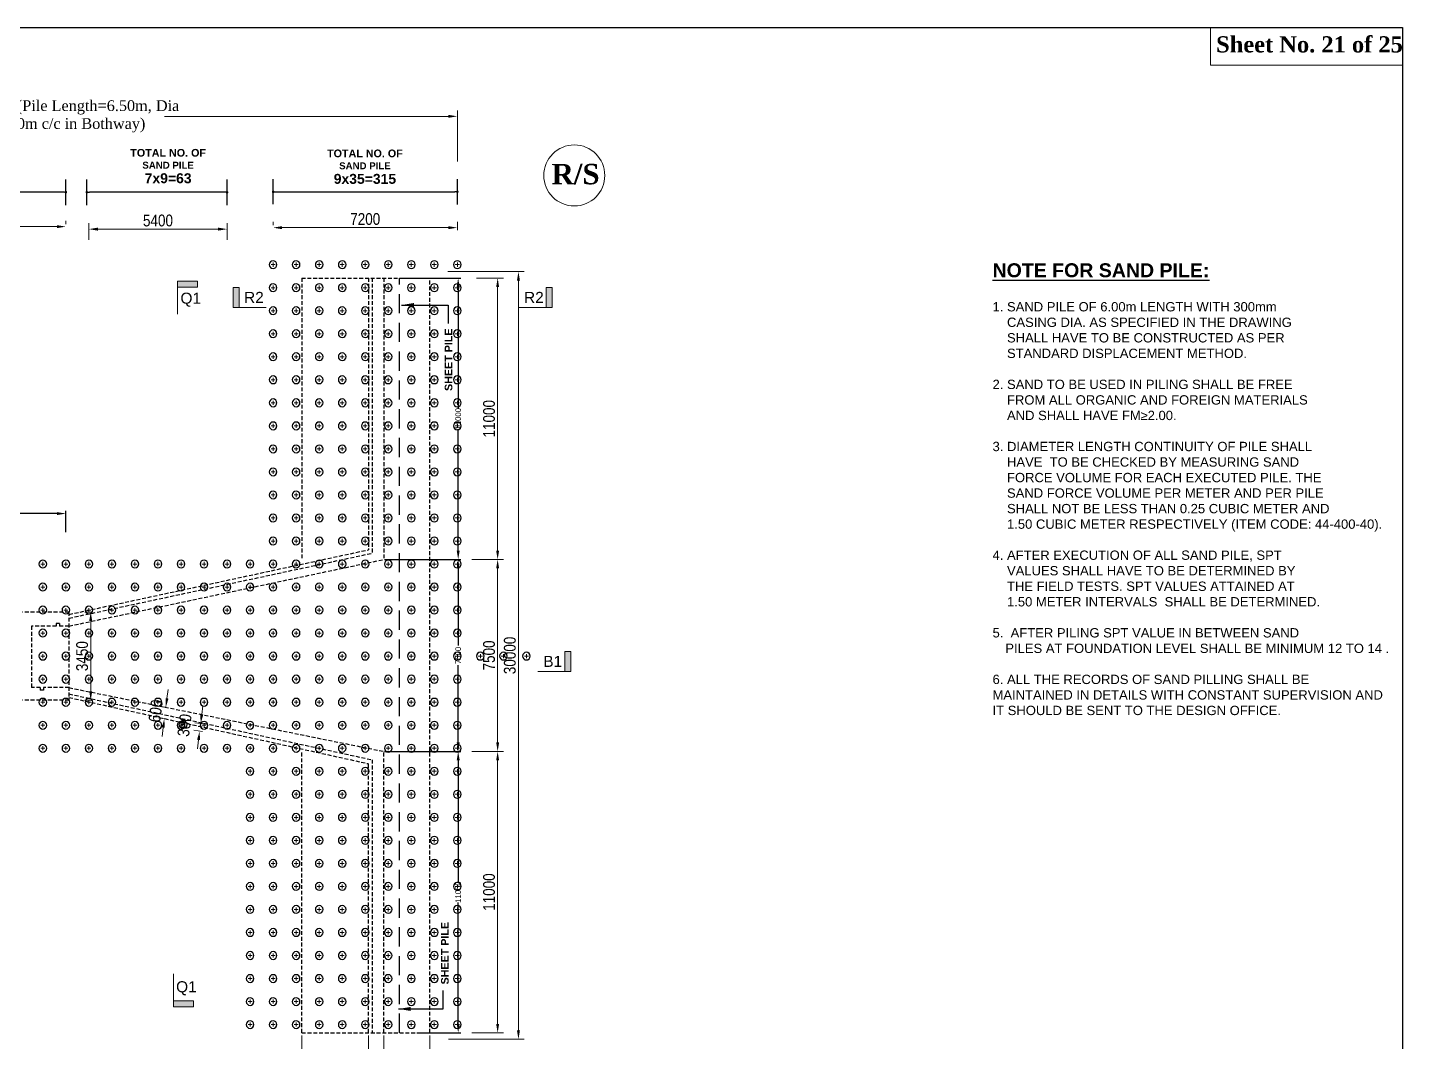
# Model space of a CAD drawing. Extents: x -358915 to 1258323, y -1667244 to -305611.
# Drawn here: x 888161 to 941898, y -1507089 to -1467458 of the extents above; entities that cross this region are included whole.
import ezdxf

# ---------------------------------------------------------------- set-up
doc = ezdxf.new("R2010")
doc.units = 0
doc.header["$LTSCALE"] = 300
doc.header["$MEASUREMENT"] = 0
doc.linetypes.add('DASHED', pattern=[0.75, 0.5, -0.25])
doc.layers.get('0').update_dxf_attribs({"linetype": 'CONTINUOUS'})
doc.layers.get('DEFPOINTS').update_dxf_attribs({"linetype": 'CONTINUOUS'})
for name, color, linetype, lineweight in [('Dim', 7, 'CONTINUOUS', 9), ('Dimension', 8, 'CONTINUOUS', 18), ('line2', 3, 'CONTINUOUS', 30), ('slop', 8, 'CONTINUOUS', 9)]:
    doc.layers.add(name, color=color, linetype=linetype, lineweight=lineweight)
for name, color, linetype in [('LINE', 7, 'CONTINUOUS'), ('P1', 7, 'CONTINUOUS'), ('TEXT', 10, 'CONTINUOUS')]:
    doc.layers.add(name, color=color, linetype=linetype)
doc.styles.add('1-2', font='arial.ttf')
doc.styles.add('Arial', font='arial.ttf')
doc.styles.add('DIM', font='isocp3.shx')
doc.styles.add('dimText', font='ARIALN.TTF')
doc.styles.add('text', font='ARIALN.TTF', dxfattribs={"height": 1.6})
doc.dimstyles.new('3', dxfattribs={"dimtxt": 225, "dimasz": 350, "dimexe": 100, "dimexo": 25, "dimgap": 9, "dimtad": 0, "dimdec": 0, "dimzin": 0, "dimdsep": 46, "dimtxsty": 'Standard', "dimcen": 0, "dimclrd": 5, "dimclre": 6, "dimclrt": 256, "dimadec": 0, "dimazin": 0, "dimtfac": 1, "dimtdec": 0, "dimtofl": 0, "dimtmove": 2, "dimatfit": 3, "dimfxl": 1, "dimtolj": 1, "dimtzin": 0, "dimarcsym": 0})
doc.dimstyles.new('dim_230', dxfattribs={"dimtxt": 460, "dimasz": 460, "dimexe": 230, "dimexo": 100, "dimgap": 100, "dimtad": 1, "dimdec": 0, "dimzin": 0, "dimdsep": 46, "dimtxsty": 'dimText', "dimcen": 0.09, "dimclrd": 256, "dimclre": 256, "dimclrt": 7, "dimadec": 0, "dimazin": 0, "dimtfac": 1, "dimtdec": 0, "dimtofl": 0, "dimtmove": 0, "dimatfit": 3, "dimfxl": 1, "dimtolj": 1, "dimtzin": 0, "dimlwd": -1, "dimlwe": -1, "dimarcsym": 0})
doc.dimstyles.new('dim_240', dxfattribs={"dimtxt": 480, "dimasz": 480, "dimexe": 300, "dimexo": 200, "dimgap": 200, "dimtad": 1, "dimdec": 0, "dimzin": 0, "dimdsep": 46, "dimtxsty": 'DIM', "dimcen": 350, "dimclrd": 5, "dimclre": 5, "dimclrt": 7, "dimadec": 0, "dimazin": 0, "dimtfac": 1, "dimtdec": 0, "dimtmove": 0, "dimatfit": 3, "dimfxl": 20, "dimtolj": 1, "dimtzin": 0, "dimarcsym": 0})
doc.dimstyles.new('dim_250', dxfattribs={"dimtxt": 500, "dimasz": 500, "dimexe": 500, "dimexo": 100, "dimgap": 150, "dimtad": 1, "dimdec": 0, "dimzin": 0, "dimdsep": 46, "dimtxsty": 'Arial', "dimcen": 350, "dimclrd": 5, "dimclre": 5, "dimclrt": 7, "dimadec": 0, "dimazin": 0, "dimtfac": 1, "dimtdec": 0, "dimtmove": 0, "dimatfit": 3, "dimfxl": 500, "dimfxlon": 1, "dimtolj": 1, "dimtzin": 0, "dimarcsym": 0})

# ---------------------------------------------------------------- blocks, each defined once
blk = doc.blocks.new('*D1627')
at = {"layer": 'DEFPOINTS', "color": 0, "ltscale": 500, "transparency": 16777216}
for p in [(905603, -1477249), (905430, -1488250), (906535, -1488250)]:
    blk.add_point(p, dxfattribs=at)
at = {"layer": 'Dim', "ltscale": 500, "transparency": 16777216}
for p, q in [((905703, -1477249), (906765, -1477249)), ((906535, -1477599), (906535, -1487900)), ((905530, -1488250), (906765, -1488250))]:
    blk.add_line(p, q, dxfattribs=at)
for points in [[(906477, -1477599), (906593, -1477599), (906535, -1477249)], [(906477, -1487900), (906593, -1487900), (906535, -1488250)]]:
    blk.add_solid(points, dxfattribs=at)
at = {"layer": 'Dim', "color": 7, "ltscale": 500, "transparency": 16777216, "insert": (906200, -1482750), "char_height": 460, "attachment_point": 5, "rotation": 90, "style": 'dimText'}
blk.add_mtext('\\A1;11000', dxfattribs=at)
blk = doc.blocks.new('*D1628')
at = {"layer": 'DEFPOINTS', "color": 0, "ltscale": 500, "transparency": 16777216}
for p in [(905430, -1488250), (905430, -1495750), (906535, -1495750)]:
    blk.add_point(p, dxfattribs=at)
at = {"layer": 'Dim', "ltscale": 500, "transparency": 16777216}
for p, q in [((905530, -1488250), (906765, -1488250)), ((906535, -1488600), (906535, -1495400)), ((905530, -1495750), (906765, -1495750))]:
    blk.add_line(p, q, dxfattribs=at)
for points in [[(906477, -1488600), (906593, -1488600), (906535, -1488250)], [(906477, -1495400), (906593, -1495400), (906535, -1495750)]]:
    blk.add_solid(points, dxfattribs=at)
at = {"layer": 'Dim', "color": 7, "ltscale": 500, "transparency": 16777216, "insert": (906200, -1492000), "char_height": 460, "attachment_point": 5, "rotation": 90, "style": 'dimText'}
blk.add_mtext('\\A1;7500', dxfattribs=at)
blk = doc.blocks.new('*D1629')
at = {"layer": 'DEFPOINTS', "color": 0, "ltscale": 500, "transparency": 16777216}
for p in [(905430, -1495750), (905430, -1506750), (906535, -1506750)]:
    blk.add_point(p, dxfattribs=at)
at = {"layer": 'Dim', "ltscale": 500, "transparency": 16777216}
for p, q in [((905530, -1495750), (906765, -1495750)), ((906535, -1496100), (906535, -1506400)), ((905530, -1506750), (906765, -1506750))]:
    blk.add_line(p, q, dxfattribs=at)
for points in [[(906477, -1496100), (906593, -1496100), (906535, -1495750)], [(906477, -1506400), (906593, -1506400), (906535, -1506750)]]:
    blk.add_solid(points, dxfattribs=at)
at = {"layer": 'Dim', "color": 7, "ltscale": 500, "transparency": 16777216, "insert": (906200, -1501250), "char_height": 460, "attachment_point": 5, "rotation": 90, "style": 'dimText'}
blk.add_mtext('\\A1;11000', dxfattribs=at)
blk = doc.blocks.new('*D1638')
at = {"layer": 'DEFPOINTS', "color": 0, "ltscale": 500, "transparency": 16777216}
for p in [(898882, -1506750), (901482, -1506750), (901482, -1508274)]:
    blk.add_point(p, dxfattribs=at)
at = {"layer": 'Dim', "ltscale": 500, "transparency": 16777216}
for p, q in [((898882, -1506850), (898882, -1508504)), ((901482, -1506850), (901482, -1508504)), ((899232, -1508274), (901132, -1508274))]:
    blk.add_line(p, q, dxfattribs=at)
for points in [[(899232, -1508216), (899232, -1508332), (898882, -1508274)], [(901132, -1508216), (901132, -1508332), (901482, -1508274)]]:
    blk.add_solid(points, dxfattribs=at)
at = {"layer": 'Dim', "color": 7, "ltscale": 500, "transparency": 16777216, "insert": (900211, -1507902), "char_height": 460, "attachment_point": 5, "style": 'dimText'}
blk.add_mtext('\\A1;2600', dxfattribs=at)
blk = doc.blocks.new('*D1640')
at = {"layer": 'DEFPOINTS', "color": 0, "ltscale": 500, "transparency": 16777216}
for p in [(903882, -1506750), (903882, -1508294), (902082, -1509161)]:
    blk.add_point(p, dxfattribs=at)
at = {"layer": 'Dim', "ltscale": 500, "transparency": 16777216}
for p, q in [((903882, -1506850), (903882, -1508524)), ((902082, -1509061), (902082, -1508064)), ((902432, -1508294), (903532, -1508294))]:
    blk.add_line(p, q, dxfattribs=at)
for points in [[(902432, -1508236), (902432, -1508352), (902082, -1508294)], [(903532, -1508236), (903532, -1508352), (903882, -1508294)]]:
    blk.add_solid(points, dxfattribs=at)
at = {"layer": 'Dim', "color": 7, "ltscale": 500, "transparency": 16777216, "insert": (903225, -1507919), "char_height": 460, "attachment_point": 5, "style": 'dimText'}
blk.add_mtext('\\A1;1800', dxfattribs=at)
blk = doc.blocks.new('*D1641')
at = {"layer": 'DEFPOINTS', "color": 0, "ltscale": 500, "transparency": 16777216}
for p in [(904487, -1477000), (904512, -1507000), (907348, -1507000)]:
    blk.add_point(p, dxfattribs=at)
at = {"layer": 'Dim', "ltscale": 500, "transparency": 16777216}
for p, q in [((904587, -1477000), (907578, -1477000)), ((907348, -1477350), (907348, -1506650)), ((904612, -1507000), (907578, -1507000))]:
    blk.add_line(p, q, dxfattribs=at)
for points in [[(907290, -1477350), (907407, -1477350), (907348, -1477000)], [(907290, -1506650), (907407, -1506650), (907348, -1507000)]]:
    blk.add_solid(points, dxfattribs=at)
at = {"layer": 'Dim', "color": 7, "ltscale": 500, "transparency": 16777216, "insert": (907013, -1492000), "char_height": 460, "attachment_point": 5, "rotation": 90, "style": 'dimText'}
blk.add_mtext('\\A1;30000', dxfattribs=at)
blk = doc.blocks.new('_Dot')
at = {"color": 0, "linetype": 'ByBlock', "lineweight": -2}
blk.add_line((-0.5, 0), (-1, 0), dxfattribs=at)
at = {"color": 0, "linetype": 'ByBlock', "const_width": 0.5}
blk.add_lwpolyline([(-0.25, 0, 1), (0.25, 0, 1)], format="xyb", close=True, dxfattribs=at)
blk = doc.blocks.new('*D1643')
at = {"layer": 'DEFPOINTS', "color": 0, "ltscale": 50, "transparency": 16777216}
for p in [(880660, -1473898), (880660, -1474587), (889660, -1474696)]:
    blk.add_point(p, dxfattribs=at)
at = {"layer": 'Dim', "color": 5, "lineweight": -2, "ltscale": 50, "transparency": 16777216}
for p, q in [((880660, -1474398), (880660, -1473398)), ((889660, -1474398), (889660, -1473398)), ((889560, -1473898), (880760, -1473898))]:
    blk.add_line(p, q, dxfattribs=at)
at = {"layer": 'Dim', "color": 5, "lineweight": -2, "ltscale": 50, "transparency": 16777216, "xscale": 100, "yscale": 100, "zscale": 100, "rotation": 180}
blk.add_blockref('_Dot', (880660, -1473898), dxfattribs=at)
at = {"layer": 'Dim', "color": 5, "lineweight": -2, "ltscale": 50, "transparency": 16777216, "xscale": 100, "yscale": 100, "zscale": 100}
blk.add_blockref('_Dot', (889660, -1473898), dxfattribs=at)
at = {"layer": 'Dim', "color": 7, "ltscale": 50, "transparency": 16777216, "insert": (884145, -1472760), "char_height": 500, "attachment_point": 5, "style": 'Arial'}
blk.add_mtext('\\A1;{\\fArial|b1|i0|c0|p34;\\H0.6x;TOTAL NO. OF\\P\\H0.9x;SAND PILE\\P\\H1.444x;11x9=99}', dxfattribs=at)
blk = doc.blocks.new('*D1644')
at = {"layer": 'DEFPOINTS', "color": 0, "ltscale": 50, "transparency": 16777216}
for p in [(890479, -1473898), (890479, -1474696), (895960, -1474736)]:
    blk.add_point(p, dxfattribs=at)
at = {"layer": 'Dim', "color": 5, "lineweight": -2, "ltscale": 50, "transparency": 16777216}
for p, q in [((890479, -1474398), (890479, -1473398)), ((895960, -1474398), (895960, -1473398)), ((895860, -1473898), (890579, -1473898))]:
    blk.add_line(p, q, dxfattribs=at)
at = {"layer": 'Dim', "color": 5, "lineweight": -2, "ltscale": 50, "transparency": 16777216, "xscale": 100, "yscale": 100, "zscale": 100, "rotation": 180}
blk.add_blockref('_Dot', (890479, -1473898), dxfattribs=at)
at = {"layer": 'Dim', "color": 5, "lineweight": -2, "ltscale": 50, "transparency": 16777216, "xscale": 100, "yscale": 100, "zscale": 100}
blk.add_blockref('_Dot', (895960, -1473898), dxfattribs=at)
at = {"layer": 'Dim', "color": 7, "ltscale": 50, "transparency": 16777216, "insert": (893657, -1472878), "char_height": 500, "attachment_point": 5, "style": 'Arial'}
blk.add_mtext('\\A1;{\\fArial|b1|i0|c0|p34;\\H0.6x;TOTAL NO. OF\\P\\H0.9x;SAND PILE\\P\\H1.444x;7x9=63}', dxfattribs=at)
blk = doc.blocks.new('T')
at = {"layer": 'Dim'}
h = blk.add_hatch(color=6, dxfattribs=at)
h.dxf.hatch_style = 1
h.paths.add_polyline_path([(-137, 0), (157, 0), (157, 975), (-137, 975)])
at = {"layer": 'Dimension', "color": 0, "lineweight": 13, "ltscale": 2}
for p, q in [((-137, 0), (-137, 975)), ((-137, 975), (157, 975)), ((157, 975), (157, 0)), ((1481, 0), (-137, 0))]:
    blk.add_line(p, q, dxfattribs=at)
blk = doc.blocks.new('*D1651')
at = {"layer": 'DEFPOINTS', "color": 0, "ltscale": 500, "transparency": 16777216}
for p in [(880660, -1475035), (889660, -1475242), (889660, -1475242)]:
    blk.add_point(p, dxfattribs=at)
at = {"layer": 'Dim', "ltscale": 500, "transparency": 16777216}
for p, q in [((889660, -1475142), (889660, -1475012)), ((880660, -1475135), (880660, -1475472)), ((881010, -1475242), (889310, -1475242))]:
    blk.add_line(p, q, dxfattribs=at)
for points in [[(881010, -1475183), (881010, -1475300), (880660, -1475242)], [(889310, -1475183), (889310, -1475300), (889660, -1475242)]]:
    blk.add_solid(points, dxfattribs=at)
at = {"layer": 'Dim', "color": 7, "ltscale": 500, "transparency": 16777216, "insert": (885160, -1474907), "char_height": 460, "attachment_point": 5, "style": 'dimText'}
blk.add_mtext('\\A1;9000', dxfattribs=at)
blk = doc.blocks.new('*D1652')
at = {"layer": 'DEFPOINTS', "color": 0, "ltscale": 500, "transparency": 16777216}
for p in [(897760, -1475281), (904960, -1475281), (904960, -1475473)]:
    blk.add_point(p, dxfattribs=at)
at = {"layer": 'Dim', "ltscale": 500, "transparency": 16777216}
for p, q in [((897760, -1475181), (897760, -1475051)), ((904960, -1475373), (904960, -1475051)), ((898110, -1475281), (904610, -1475281))]:
    blk.add_line(p, q, dxfattribs=at)
for points in [[(898110, -1475223), (898110, -1475340), (897760, -1475281)], [(904610, -1475223), (904610, -1475340), (904960, -1475281)]]:
    blk.add_solid(points, dxfattribs=at)
at = {"layer": 'Dim', "color": 7, "ltscale": 500, "transparency": 16777216, "insert": (901360, -1474946), "char_height": 460, "attachment_point": 5, "style": 'dimText'}
blk.add_mtext('\\A1;7200', dxfattribs=at)
blk = doc.blocks.new('*D1655')
at = {"layer": 'DEFPOINTS', "color": 0, "ltscale": 500, "transparency": 16777216}
for p in [(893568, -1494026), (893683, -1494041), (893625, -1494487)]:
    blk.add_point(p, dxfattribs=at)
at = {"layer": 'Dim', "ltscale": 500, "transparency": 16777216}
for p, q in [((893612, -1493679), (893657, -1493331)), ((893584, -1494028), (893339, -1493996)), ((893526, -1494475), (893282, -1494443)), ((893465, -1494820), (893420, -1495167))]:
    blk.add_line(p, q, dxfattribs=at)
for points in [[(893554, -1493671), (893670, -1493686), (893568, -1494026)], [(893407, -1494812), (893523, -1494827), (893510, -1494472)]]:
    blk.add_solid(points, dxfattribs=at)
at = {"layer": 'Dim', "color": 7, "ltscale": 500, "transparency": 16777216, "insert": (893172, -1494170), "char_height": 460, "attachment_point": 5, "rotation": 82.6444, "style": 'dimText'}
blk.add_mtext('\\A1;600', dxfattribs=at)
blk = doc.blocks.new('*D1656')
at = {"layer": 'DEFPOINTS', "color": 0, "ltscale": 500, "transparency": 16777216}
for p in [(894928, -1494658), (895135, -1494685), (895097, -1494983)]:
    blk.add_point(p, dxfattribs=at)
at = {"layer": 'Dim', "ltscale": 500, "transparency": 16777216}
for p, q in [((894973, -1494311), (895017, -1493964)), ((894998, -1494970), (894661, -1494926)), ((895036, -1494672), (894700, -1494628)), ((894844, -1495303), (894800, -1495650))]:
    blk.add_line(p, q, dxfattribs=at)
for points in [[(894915, -1494303), (895030, -1494318), (894928, -1494658)], [(894787, -1495295), (894902, -1495310), (894889, -1494956)]]:
    blk.add_solid(points, dxfattribs=at)
at = {"layer": 'Dim', "color": 7, "ltscale": 500, "transparency": 16777216, "insert": (894299, -1494728), "char_height": 460, "attachment_point": 5, "rotation": 82.6444, "style": 'dimText'}
blk.add_mtext('\\A1;300', dxfattribs=at)
blk = doc.blocks.new('K')
at = {"layer": 'Dim', "ltscale": 50}
for points in [[(311223, -378424), (311223, -378262)], [(311304, -378343), (311142, -378343)]]:
    blk.add_lwpolyline(points, dxfattribs=at)
at = {"layer": 'P1', "ltscale": 50}
blk.add_circle((311223, -378343), 150, dxfattribs=at)
blk = doc.blocks.new('*D1657')
at = {"layer": 'DEFPOINTS', "color": 0, "ltscale": 500, "transparency": 16777216}
for p in [(902082, -1506750), (889782, -1507379), (902082, -1509483)]:
    blk.add_point(p, dxfattribs=at)
at = {"layer": 'Dim', "ltscale": 500, "transparency": 16777216}
for p, q in [((902082, -1506850), (902082, -1509713)), ((889782, -1507479), (889782, -1509713)), ((890132, -1509483), (901732, -1509483))]:
    blk.add_line(p, q, dxfattribs=at)
for points in [[(890132, -1509424), (890132, -1509541), (889782, -1509483)], [(901732, -1509424), (901732, -1509541), (902082, -1509483)]]:
    blk.add_solid(points, dxfattribs=at)
at = {"layer": 'Dim', "color": 7, "ltscale": 500, "transparency": 16777216, "insert": (895932, -1509148), "char_height": 460, "attachment_point": 5, "style": 'dimText'}
blk.add_mtext('\\A1;12300', dxfattribs=at)
blk = doc.blocks.new('*D1666')
at = {"layer": 'DEFPOINTS', "color": 0, "ltscale": 0.5, "transparency": 16777216}
for p in [(902082, -1495750), (904993, -1495750), (903408, -1506750)]:
    blk.add_point(p, dxfattribs=at)
at = {"layer": 'LINE', "color": 6, "lineweight": -2, "ltscale": 0.5, "transparency": 16777216}
for p, q in [((902107, -1495750), (905093, -1495750)), ((903433, -1506750), (905093, -1506750))]:
    blk.add_line(p, q, dxfattribs=at)
at = {"layer": 'LINE', "color": 5, "lineweight": -2, "ltscale": 0.5, "transparency": 16777216}
for p, q in [((904993, -1496100), (904993, -1500847)), ((904993, -1506400), (904993, -1501653))]:
    blk.add_line(p, q, dxfattribs=at)
at = {"layer": 'LINE', "color": 5, "ltscale": 0.5, "transparency": 16777216}
for points in [[(904935, -1496100), (905052, -1496100), (904993, -1495750)], [(904935, -1506400), (905052, -1506400), (904993, -1506750)]]:
    blk.add_solid(points, dxfattribs=at)
at = {"layer": 'LINE', "ltscale": 0.5, "transparency": 16777216, "insert": (904993, -1501250), "char_height": 225, "attachment_point": 5, "rotation": 90}
blk.add_mtext('\\A1;11000', dxfattribs=at)
blk = doc.blocks.new('*D1667')
at = {"layer": 'DEFPOINTS', "color": 0, "ltscale": 0.5, "transparency": 16777216}
for p in [(902082, -1488250), (904993, -1488250), (902082, -1495750)]:
    blk.add_point(p, dxfattribs=at)
at = {"layer": 'LINE', "color": 6, "lineweight": -2, "ltscale": 0.5, "transparency": 16777216}
for p, q in [((902107, -1488250), (905093, -1488250)), ((902107, -1495750), (905093, -1495750))]:
    blk.add_line(p, q, dxfattribs=at)
at = {"layer": 'LINE', "color": 5, "lineweight": -2, "ltscale": 0.5, "transparency": 16777216}
for p, q in [((904993, -1488600), (904993, -1491616)), ((904993, -1495400), (904993, -1492384))]:
    blk.add_line(p, q, dxfattribs=at)
at = {"layer": 'LINE', "color": 5, "ltscale": 0.5, "transparency": 16777216}
for points in [[(904935, -1488600), (905052, -1488600), (904993, -1488250)], [(904935, -1495400), (905052, -1495400), (904993, -1495750)]]:
    blk.add_solid(points, dxfattribs=at)
at = {"layer": 'LINE', "ltscale": 0.5, "transparency": 16777216, "insert": (904993, -1492000), "char_height": 225, "attachment_point": 5, "rotation": 90}
blk.add_mtext('\\A1;7500', dxfattribs=at)
blk = doc.blocks.new('*D1668')
at = {"layer": 'DEFPOINTS', "color": 0, "ltscale": 0.5, "transparency": 16777216}
for p in [(902693, -1477249), (904993, -1477249), (902082, -1488250)]:
    blk.add_point(p, dxfattribs=at)
at = {"layer": 'LINE', "color": 6, "lineweight": -2, "ltscale": 0.5, "transparency": 16777216}
for p, q in [((902718, -1477249), (905093, -1477249)), ((902107, -1488250), (905093, -1488250))]:
    blk.add_line(p, q, dxfattribs=at)
at = {"layer": 'LINE', "color": 5, "lineweight": -2, "ltscale": 0.5, "transparency": 16777216}
for p, q in [((904993, -1477599), (904993, -1482347)), ((904993, -1487900), (904993, -1483152))]:
    blk.add_line(p, q, dxfattribs=at)
at = {"layer": 'LINE', "color": 5, "ltscale": 0.5, "transparency": 16777216}
for points in [[(904935, -1477599), (905052, -1477599), (904993, -1477249)], [(904935, -1487900), (905052, -1487900), (904993, -1488250)]]:
    blk.add_solid(points, dxfattribs=at)
at = {"layer": 'LINE', "ltscale": 0.5, "transparency": 16777216, "insert": (904993, -1482750), "char_height": 225, "attachment_point": 5, "rotation": 90}
blk.add_mtext('\\A1;11000', dxfattribs=at)
blk = doc.blocks.new('*D1710')
at = {"layer": 'DEFPOINTS', "color": 0, "ltscale": 500, "transparency": 16777216}
for p in [(890789, -1490303), (890632, -1493753), (890789, -1493753)]:
    blk.add_point(p, dxfattribs=at)
at = {"layer": 'Dim', "ltscale": 500, "transparency": 16777216}
for p, q in [((890689, -1490303), (890402, -1490303)), ((890632, -1490653), (890632, -1493403)), ((890689, -1493753), (890402, -1493753))]:
    blk.add_line(p, q, dxfattribs=at)
for points in [[(890574, -1490653), (890691, -1490653), (890632, -1490303)], [(890574, -1493403), (890691, -1493403), (890632, -1493753)]]:
    blk.add_solid(points, dxfattribs=at)
at = {"layer": 'Dim', "color": 7, "ltscale": 500, "transparency": 16777216, "insert": (890297, -1492028), "char_height": 460, "attachment_point": 5, "rotation": 90, "style": 'dimText'}
blk.add_mtext('\\A1;3450', dxfattribs=at)
blk = doc.blocks.new('*D1712')
at = {"layer": 'DEFPOINTS', "color": 0, "ltscale": 50, "transparency": 16777216}
for p in [(904960, -1473880), (897760, -1474462), (904960, -1474757)]:
    blk.add_point(p, dxfattribs=at)
at = {"layer": 'Dim', "color": 5, "lineweight": -2, "ltscale": 50, "transparency": 16777216}
for p, q in [((897760, -1474362), (897760, -1473380)), ((904960, -1474380), (904960, -1473380)), ((897860, -1473880), (904860, -1473880))]:
    blk.add_line(p, q, dxfattribs=at)
at = {"layer": 'Dim', "color": 5, "lineweight": -2, "ltscale": 50, "transparency": 16777216, "xscale": 100, "yscale": 100, "zscale": 100, "rotation": 180}
blk.add_blockref('_Dot', (897760, -1473880), dxfattribs=at)
at = {"layer": 'Dim', "color": 5, "lineweight": -2, "ltscale": 50, "transparency": 16777216, "xscale": 100, "yscale": 100, "zscale": 100}
blk.add_blockref('_Dot', (904960, -1473880), dxfattribs=at)
at = {"layer": 'Dim', "color": 7, "ltscale": 50, "transparency": 16777216, "insert": (901348, -1472902), "char_height": 500, "attachment_point": 5, "style": 'Arial'}
blk.add_mtext('\\A1;{\\fArial|b1|i0|c0|p34;\\H0.6x;TOTAL NO. OF\\P\\H0.9x;SAND PILE\\P\\H1.444x;9x35=315}', dxfattribs=at)
blk = doc.blocks.new('*D1714')
at = {"layer": 'DEFPOINTS', "color": 0, "ltscale": 0.5, "transparency": 16777216}
for p in [(880660, -1486670), (889660, -1486455), (889660, -1487206)]:
    blk.add_point(p, dxfattribs=at)
at = {"layer": 'LINE', "color": 6, "lineweight": -2, "ltscale": 0.5, "transparency": 16777216}
for p, q in [((880660, -1486645), (880660, -1486355)), ((889660, -1487181), (889660, -1486355))]:
    blk.add_line(p, q, dxfattribs=at)
at = {"layer": 'LINE', "color": 5, "lineweight": -2, "ltscale": 0.5, "transparency": 16777216}
for p, q in [((881010, -1486455), (884795, -1486455)), ((889310, -1486455), (885525, -1486455))]:
    blk.add_line(p, q, dxfattribs=at)
at = {"layer": 'LINE', "color": 5, "ltscale": 0.5, "transparency": 16777216}
for points in [[(881010, -1486397), (881010, -1486514), (880660, -1486455)], [(889310, -1486397), (889310, -1486514), (889660, -1486455)]]:
    blk.add_solid(points, dxfattribs=at)
at = {"layer": 'LINE', "ltscale": 0.5, "transparency": 16777216, "insert": (885160, -1486455), "char_height": 225, "attachment_point": 5}
blk.add_mtext('\\A1;9000', dxfattribs=at)
blk = doc.blocks.new('*D1715')
at = {"layer": 'DEFPOINTS', "color": 0, "ltscale": 500, "transparency": 16777216}
for p in [(895960, -1475339), (890560, -1475851), (895960, -1475851)]:
    blk.add_point(p, dxfattribs=at)
at = {"layer": 'Dim', "ltscale": 500, "transparency": 16777216}
for p, q in [((890560, -1475751), (890560, -1475109)), ((890910, -1475339), (895610, -1475339)), ((895960, -1475751), (895960, -1475109))]:
    blk.add_line(p, q, dxfattribs=at)
for points in [[(890910, -1475281), (890910, -1475397), (890560, -1475339)], [(895610, -1475281), (895610, -1475397), (895960, -1475339)]]:
    blk.add_solid(points, dxfattribs=at)
at = {"layer": 'Dim', "color": 7, "ltscale": 500, "transparency": 16777216, "insert": (893260, -1475004), "char_height": 460, "attachment_point": 5, "style": 'dimText'}
blk.add_mtext('\\A1;5400', dxfattribs=at)

msp = doc.modelspace()

# ---------------------------------------------------------------- linework, layer by layer
at = {"layer": 'Dim', "ltscale": 500}
for p, q in [((904960.1, -1472698.1), (904960.1, -1470701.1)), ((904610.1, -1470931.1), (893514.9, -1470931.1))]:
    msp.add_line(p, q, dxfattribs=at)
msp.add_solid([(904610.1, -1470872.8), (904610.1, -1470989.5), (904960.1, -1470931.1)], dxfattribs=at)
at = {"layer": 'LINE', "linetype": 'DASHED'}
for p, q in [((898876.2, -1477249.4), (903881.9, -1477249.4)), ((898881.9, -1477249.4), (898881.9, -1488215.7)), ((901481.9, -1477249.4), (901481.9, -1487871.2)), ((901481.9, -1477249.4), (901481.9, -1487852.1)), ((901631.9, -1477249.4), (901631.9, -1488003.7)), ((902081.9, -1477249.4), (902081.9, -1488249.7)), ((903881.9, -1506749.9), (903881.9, -1477249.4)), ((889781.8, -1490397.6), (901481.9, -1487871.2)), ((889781.8, -1490544.3), (901631.9, -1488003.7)), ((889781.8, -1490852.8), (902081.9, -1488249.7)), ((889781.8, -1490302.8), (887961.8, -1490302.8)), ((889781.8, -1490302.8), (889781.8, -1493752.8)), ((889286.8, -1490852.8), (888311.8, -1490852.8)), ((888311.8, -1490852.8), (888311.8, -1493259)), ((889411.8, -1490752.8), (889286.8, -1490752.8)), ((889286.8, -1490752.8), (889286.8, -1490852.8)), ((889411.8, -1490752.8), (889411.8, -1490852.8)), ((889781.8, -1490852.8), (889411.8, -1490852.8)), ((888661.8, -1493259), (888311.8, -1493259)), ((888661.8, -1493259), (888661.8, -1493359)), ((888786.8, -1493359), (888661.8, -1493359)), ((889781.8, -1493259), (888786.8, -1493259)), ((888786.8, -1493259), (888786.8, -1493359)), ((889781.8, -1493259), (902081.9, -1495749.7)), ((889781.8, -1493752.8), (887961.8, -1493752.8)), ((889781.8, -1493503.6), (901631.9, -1496079.7)), ((889781.8, -1493644), (901481.9, -1496229.7)), ((898881.9, -1506749.9), (898881.9, -1495783.7)), ((902081.9, -1506749.9), (902081.9, -1495749.7)), ((901481.9, -1506749.9), (901481.9, -1496229.7)), ((901481.9, -1506749.9), (901481.9, -1496229.7)), ((901631.9, -1496079.7), (901631.9, -1506749.9)), ((898881.9, -1506749.9), (903881.9, -1506749.9))]:
    msp.add_line(p, q, dxfattribs=at)
at = {"layer": 'LINE', "color": 6, "linetype": 'DASHED', "lineweight": 30, "ltscale": 5}
msp.add_line((902693.1, -1506749.9), (902693.1, -1477249.4), dxfattribs=at)
at = {"layer": 'LINE'}
msp.add_lwpolyline([(941898.4, -1527406.1), (857123.8, -1527406.1), (857123.8, -1467458.4), (941898.4, -1467458.4)], close=True, dxfattribs=at)
at = {"layer": 'LINE', "lineweight": 9}
msp.add_lwpolyline([(941898.4, -1467458.4), (934388.8, -1467458.4), (934388.8, -1468931.4), (941898.4, -1468931.4)], close=True, dxfattribs=at)
at = {"layer": 'slop'}
msp.add_circle((909529.7, -1473241), 1192.5, dxfattribs=at)

# ---------------------------------------------------------------- block references
at = {"color": 3, "linetype": 'DASHED', "xscale": -1, "rotation": 180}
for p in [(586537.1, -1855070.6), (587437.1, -1855070.6), (588337.1, -1855070.6), (589237.1, -1855070.6), (590137.1, -1855070.6), (591037.1, -1855070.6), (591937.1, -1855070.6), (592837.1, -1855070.6), (593737.1, -1855070.6), (586537.1, -1855970.6), (587437.1, -1855970.6), (588337.1, -1855970.6), (589237.1, -1855970.6), (590137.1, -1855970.6), (591037.1, -1855970.6), (591937.1, -1855970.6), (592837.1, -1855970.6), (593737.1, -1855970.6), (586537.1, -1856870.6), (587437.1, -1856870.6), (588337.1, -1856870.6), (589237.1, -1856870.6), (590137.1, -1856870.6), (591037.1, -1856870.6), (591937.1, -1856870.6), (592837.1, -1856870.6), (593737.1, -1856870.6), (586537.1, -1857770.6), (587437.1, -1857770.6), (588337.1, -1857770.6), (589237.1, -1857770.6), (590137.1, -1857770.6), (591037.1, -1857770.6), (591937.1, -1857770.6), (592837.1, -1857770.6), (593737.1, -1857770.6), (586537.1, -1858670.6), (587437.1, -1858670.6), (588337.1, -1858670.6), (589237.1, -1858670.6), (590137.1, -1858670.6), (591037.1, -1858670.6), (591937.1, -1858670.6), (592837.1, -1858670.6), (593737.1, -1858670.6), (586537.1, -1859570.6), (587437.1, -1859570.6), (588337.1, -1859570.6), (589237.1, -1859570.6), (590137.1, -1859570.6), (591037.1, -1859570.6), (591937.1, -1859570.6), (592837.1, -1859570.6), (593737.1, -1859570.6), (586537.1, -1860470.6), (587437.1, -1860470.6), (588337.1, -1860470.6), (589237.1, -1860470.6), (590137.1, -1860470.6), (591037.1, -1860470.6), (591937.1, -1860470.6), (592837.1, -1860470.6), (593737.1, -1860470.6), (586537.1, -1861370.6), (587437.1, -1861370.6), (588337.1, -1861370.6), (589237.1, -1861370.6), (590137.1, -1861370.6), (591037.1, -1861370.6), (591937.1, -1861370.6), (592837.1, -1861370.6), (593737.1, -1861370.6), (586537.1, -1862270.6), (587437.1, -1862270.6), (588337.1, -1862270.6), (589237.1, -1862270.6), (590137.1, -1862270.6), (591037.1, -1862270.6), (591937.1, -1862270.6), (592837.1, -1862270.6), (593737.1, -1862270.6), (586537.1, -1863170.6), (587437.1, -1863170.6), (588337.1, -1863170.6), (589237.1, -1863170.6), (590137.1, -1863170.6), (591037.1, -1863170.6), (591937.1, -1863170.6), (592837.1, -1863170.6), (593737.1, -1863170.6), (586537.1, -1864070.6), (587437.1, -1864070.6), (588337.1, -1864070.6), (589237.1, -1864070.6), (590137.1, -1864070.6), (591037.1, -1864070.6), (591937.1, -1864070.6), (592837.1, -1864070.6), (593737.1, -1864070.6), (586537.1, -1864970.6), (587437.1, -1864970.6), (588337.1, -1864970.6), (589237.1, -1864970.6), (590137.1, -1864970.6), (591037.1, -1864970.6), (591937.1, -1864970.6), (592837.1, -1864970.6), (593737.1, -1864970.6), (586537.1, -1865870.6), (587437.1, -1865870.6), (588337.1, -1865870.6), (589237.1, -1865870.6), (590137.1, -1865870.6), (591037.1, -1865870.6), (591937.1, -1865870.6), (592837.1, -1865870.6), (593737.1, -1865870.6), (577537.1, -1866770.6), (578437.1, -1866770.6), (579337.1, -1866770.6), (580237.1, -1866770.6), (581137.1, -1866770.6), (582037.1, -1866770.6), (582937.1, -1866770.6), (583837.1, -1866770.6), (583837.1, -1866770.6), (584737.1, -1866770.6), (585637.1, -1866770.6), (586537.1, -1866770.6), (587437.1, -1866770.6), (588337.1, -1866770.6), (589237.1, -1866770.6), (590137.1, -1866770.6), (591037.1, -1866770.6), (591937.1, -1866770.6), (592837.1, -1866770.6), (593737.1, -1866770.6), (577537.1, -1867670.6), (578437.1, -1867670.6), (579337.1, -1867670.6), (580237.1, -1867670.6), (581137.1, -1867670.6), (582037.1, -1867670.6), (582937.1, -1867670.6), (583837.1, -1867670.6), (583837.1, -1867670.6), (584737.1, -1867670.6), (585637.1, -1867670.6), (586537.1, -1867670.6), (587437.1, -1867670.6), (588337.1, -1867670.6), (589237.1, -1867670.6), (590137.1, -1867670.6), (591037.1, -1867670.6), (591937.1, -1867670.6), (592837.1, -1867670.6), (593737.1, -1867670.6), (577537.1, -1868570.6), (578437.1, -1868570.6), (579337.1, -1868570.6), (580237.1, -1868570.6), (581137.1, -1868570.6), (582037.1, -1868570.6), (582937.1, -1868570.6), (583837.1, -1868570.6), (583837.1, -1868570.6), (584737.1, -1868570.6), (585637.1, -1868570.6), (586537.1, -1868570.6), (587437.1, -1868570.6), (588337.1, -1868570.6), (589237.1, -1868570.6), (590137.1, -1868570.6), (591037.1, -1868570.6), (591937.1, -1868570.6), (592837.1, -1868570.6), (593737.1, -1868570.6), (577537.1, -1869470.6), (578437.1, -1869470.6), (579337.1, -1869470.6), (580237.1, -1869470.6), (581137.1, -1869470.6), (582037.1, -1869470.6), (582937.1, -1869470.6), (583837.1, -1869470.6), (583837.1, -1869470.6), (584737.1, -1869470.6), (585637.1, -1869470.6), (586537.1, -1869470.6), (587437.1, -1869470.6), (588337.1, -1869470.6), (589237.1, -1869470.6), (590137.1, -1869470.6), (591037.1, -1869470.6), (591937.1, -1869470.6), (592837.1, -1869470.6), (593737.1, -1869470.6), (577537.1, -1870370.6), (578437.1, -1870370.6), (579337.1, -1870370.6), (580237.1, -1870370.6), (581137.1, -1870370.6), (582037.1, -1870370.6), (582937.1, -1870370.6), (583837.1, -1870370.6), (583837.1, -1870370.6), (584737.1, -1870370.6), (585637.1, -1870370.6), (586537.1, -1870370.6), (587437.1, -1870370.6), (588337.1, -1870370.6), (589237.1, -1870370.6), (590137.1, -1870370.6), (591037.1, -1870370.6), (591937.1, -1870370.6), (592837.1, -1870370.6), (593737.1, -1870370.6), (593737.1, -1870370.6), (594637.1, -1870370.6), (595537.1, -1870370.6), (596437.1, -1870370.6), (577537.1, -1871270.6), (578437.1, -1871270.6), (579337.1, -1871270.6), (580237.1, -1871270.6), (581137.1, -1871270.6), (582037.1, -1871270.6), (582937.1, -1871270.6), (583837.1, -1871270.6), (583837.1, -1871270.6), (584737.1, -1871270.6), (585637.1, -1871270.6), (586537.1, -1871270.6), (587437.1, -1871270.6), (588337.1, -1871270.6), (589237.1, -1871270.6), (590137.1, -1871270.6), (591037.1, -1871270.6), (591937.1, -1871270.6), (592837.1, -1871270.6), (593737.1, -1871270.6), (577537.1, -1872170.6), (578437.1, -1872170.6), (579337.1, -1872170.6), (580237.1, -1872170.6), (581137.1, -1872170.6), (582037.1, -1872170.6), (582937.1, -1872170.6), (583837.1, -1872170.6), (583837.1, -1872170.6), (584737.1, -1872170.6), (585637.1, -1872170.6), (586537.1, -1872170.6), (587437.1, -1872170.6), (588337.1, -1872170.6), (589237.1, -1872170.6), (590137.1, -1872170.6), (591037.1, -1872170.6), (591937.1, -1872170.6), (592837.1, -1872170.6), (593737.1, -1872170.6), (577537.1, -1873070.6), (578437.1, -1873070.6), (579337.1, -1873070.6), (580237.1, -1873070.6), (581137.1, -1873070.6), (582037.1, -1873070.6), (582937.1, -1873070.6), (583837.1, -1873070.6), (583837.1, -1873070.6), (584737.1, -1873070.6), (585637.1, -1873070.6), (586537.1, -1873070.6), (587437.1, -1873070.6), (588337.1, -1873070.6), (589237.1, -1873070.6), (590137.1, -1873070.6), (591037.1, -1873070.6), (591937.1, -1873070.6), (592837.1, -1873070.6), (593737.1, -1873070.6), (577537.1, -1873970.6), (578437.1, -1873970.6), (579337.1, -1873970.6), (580237.1, -1873970.6), (581137.1, -1873970.6), (582037.1, -1873970.6), (582937.1, -1873970.6), (583837.1, -1873970.6), (583837.1, -1873970.6), (584737.1, -1873970.6), (585637.1, -1873970.6), (586537.1, -1873970.6), (587437.1, -1873970.6), (588337.1, -1873970.6), (589237.1, -1873970.6), (590137.1, -1873970.6), (591037.1, -1873970.6), (591937.1, -1873970.6), (592837.1, -1873970.6), (593737.1, -1873970.6), (585637.1, -1874870.6), (586537.1, -1874870.6), (587437.1, -1874870.6), (588337.1, -1874870.6), (589237.1, -1874870.6), (590137.1, -1874870.6), (591037.1, -1874870.6), (591937.1, -1874870.6), (592837.1, -1874870.6), (593737.1, -1874870.6), (585637.1, -1875770.6), (586537.1, -1875770.6), (587437.1, -1875770.6), (588337.1, -1875770.6), (589237.1, -1875770.6), (590137.1, -1875770.6), (591037.1, -1875770.6), (591937.1, -1875770.6), (592837.1, -1875770.6), (593737.1, -1875770.6), (585637.1, -1876670.6), (586537.1, -1876670.6), (587437.1, -1876670.6), (588337.1, -1876670.6), (589237.1, -1876670.6), (590137.1, -1876670.6), (591037.1, -1876670.6), (591937.1, -1876670.6), (592837.1, -1876670.6), (593737.1, -1876670.6), (585637.1, -1877570.6), (586537.1, -1877570.6), (587437.1, -1877570.6), (588337.1, -1877570.6), (589237.1, -1877570.6), (590137.1, -1877570.6), (591037.1, -1877570.6), (591937.1, -1877570.6), (592837.1, -1877570.6), (593737.1, -1877570.6), (585637.1, -1878470.6), (586537.1, -1878470.6), (587437.1, -1878470.6), (588337.1, -1878470.6), (589237.1, -1878470.6), (590137.1, -1878470.6), (591037.1, -1878470.6), (591937.1, -1878470.6), (592837.1, -1878470.6), (593737.1, -1878470.6), (585637.1, -1879370.6), (586537.1, -1879370.6), (587437.1, -1879370.6), (588337.1, -1879370.6), (589237.1, -1879370.6), (590137.1, -1879370.6), (591037.1, -1879370.6), (591937.1, -1879370.6), (592837.1, -1879370.6), (593737.1, -1879370.6), (585637.1, -1880270.6), (586537.1, -1880270.6), (587437.1, -1880270.6), (588337.1, -1880270.6), (589237.1, -1880270.6), (590137.1, -1880270.6), (591037.1, -1880270.6), (591937.1, -1880270.6), (592837.1, -1880270.6), (593737.1, -1880270.6), (585637.1, -1881170.6), (586537.1, -1881170.6), (587437.1, -1881170.6), (588337.1, -1881170.6), (589237.1, -1881170.6), (590137.1, -1881170.6), (591037.1, -1881170.6), (591937.1, -1881170.6), (592837.1, -1881170.6), (593737.1, -1881170.6), (585637.1, -1882070.6), (586537.1, -1882070.6), (587437.1, -1882070.6), (588337.1, -1882070.6), (589237.1, -1882070.6), (590137.1, -1882070.6), (591037.1, -1882070.6), (591937.1, -1882070.6), (592837.1, -1882070.6), (593737.1, -1882070.6), (585637.1, -1882970.6), (586537.1, -1882970.6), (587437.1, -1882970.6), (588337.1, -1882970.6), (589237.1, -1882970.6), (590137.1, -1882970.6), (591037.1, -1882970.6), (591937.1, -1882970.6), (592837.1, -1882970.6), (593737.1, -1882970.6), (585637.1, -1883870.6), (586537.1, -1883870.6), (587437.1, -1883870.6), (588337.1, -1883870.6), (589237.1, -1883870.6), (590137.1, -1883870.6), (591037.1, -1883870.6), (591937.1, -1883870.6), (592837.1, -1883870.6), (593737.1, -1883870.6), (585637.1, -1884770.6), (586537.1, -1884770.6), (587437.1, -1884770.6), (588337.1, -1884770.6), (589237.1, -1884770.6), (590137.1, -1884770.6), (591037.1, -1884770.6), (591937.1, -1884770.6), (592837.1, -1884770.6), (593737.1, -1884770.6)]:
    msp.add_blockref('K', p, dxfattribs=at)
at = {"color": 5, "linetype": 'DASHED'}
msp.add_blockref('K', (583013.8, -1116356.9), dxfattribs=at)
at = {"layer": 'line2', "color": 1, "yscale": 0.7999999998137355, "zscale": 0.8, "rotation": 270}
for p, xscale in [((894020.1, -1477481.6), 0.7999999998137355), ((893871.7, -1505623.6), -0.7999999998137355)]:
    msp.add_blockref('T', p, dxfattribs=dict(at, xscale=xscale))
at = {"layer": 'line2', "color": 1, "yscale": 0.7999999998137355, "zscale": 0.8}
for p, xscale in [((896309.4, -1478402.8), 0.7999999998137355), ((908550.8, -1478402.8), -0.7999999998137355), ((909288.4, -1492628), -0.7999999998137355)]:
    msp.add_blockref('T', p, dxfattribs=dict(at, xscale=xscale))

# ---------------------------------------------------------------- texts
at = {"layer": 'Dimension', "color": 1, "lineweight": 13, "ltscale": 2, "insert": (909579.8, -1473193.1), "char_height": 800, "width": 1890.837, "attachment_point": 5, "style": '1-2'}
msp.add_mtext('{\\fTimes New Roman|b1|i0|c0|p18;R/S}', dxfattribs=at)
at = {"layer": 'Dimension', "color": 0, "lineweight": 13, "ltscale": 2, "char_height": 432, "attachment_point": 5, "style": '1-2'}
for s, insert, width in [('Q1', (894540.4, -1478097), 804.471), ('R2', (897009.4, -1478006.4), 804.471), ('R2', (907950.9, -1478006.4), 804.471), ('B1', (908688.5, -1492231.7), 804.471), ('Q1', (894371.3, -1505008.3), 896.471)]:
    msp.add_mtext(s, dxfattribs=dict(at, insert=insert, width=width))
at = {"layer": 'LINE', "color": 7, "lineweight": 9, "insert": (934615.2, -1467800.8), "char_height": 632.425, "width": 22716.501, "attachment_point": 1}
msp.add_mtext('{\\fTimes New Roman|b1|i0|c0|p18;Sheet No. 21 of 25}', dxfattribs=at)
at = {"layer": 'LINE', "insert": (887013.7, -1470931.1), "char_height": 420, "width": 15401.227, "attachment_point": 5}
msp.add_mtext('\\A1;{\\fTimes New Roman|b0|i0|c0|p18;Total Nos. of Sand Piles =864 (Pile Length=6.50m, Dia 300mm & Spacing @ 0.90m c/c in Bothway)}', dxfattribs=at)
at = {"layer": 'TEXT', "color": 6, "insert": (925876.7, -1485505.1, 0), "char_height": 325, "width": 15567.82, "attachment_point": 4, "style": 'Arial'}
msp.add_mtext('{\\fArial|b1|i0|c0|p34;\\H1.68x;\\LNOTE FOR SAND PILE:\\fArial|b0|i0|c0|p34;\\l\\P\\fArial|b1|i0|c0|p34;\\H0.6667x;\\P\\fArial|b0|i0|c0|p34;\\C0;1. SAND PILE OF 6.00m LENGTH WITH 300mm\\P    CASING DIA. AS SPECIFIED IN THE DRAWING\\P    SHALL HAVE TO BE CONSTRUCTED AS PER        \\P    STANDARD DISPLACEMENT METHOD.\\C6;\\P\\P\\C0;2. SAND TO BE USED IN PILING SHALL BE FREE\\P    FROM ALL ORGANIC AND FOREIGN MATERIALS    \\P    AND SHALL HAVE FM\\H0.9672x;\\C7;≥\\H1.034x;\\C0;2.00.\\P\\P3. DIAMETER LENGTH CONTINUITY OF PILE SHALL  \\P    HAVE  TO BE CHECKED BY MEASURING SAND   \\P    FORCE VOLUME FOR EACH EXECUTED PILE. THE   \\P    SAND FORCE VOLUME PER METER AND PER PILE \\P    SHALL NOT BE LESS THAN 0.25 CUBIC METER \\H0.9999x;AND    \\P    1.50 CUBIC METER RESPECTIVELY (ITEM CODE: \\C1;44-400-40\\C0;).\\P\\P4. AFTER EXECUTION OF ALL SAND PILE, SPT \\P    VALUES SHALL HAVE TO BE DETERMINED BY\\P    THE FIELD TESTS. SPT VALUES ATTAINED AT \\P    1.50 METER INTERVALS  SHALL BE DETERMINED.\\P\\P\\pt1e+004;5.  AFTER PILING SPT VALUE IN BETWEEN SAND ^I   \\P\\pt500;^IPILES AT FOUNDATION LEVEL SHALL BE MINIMUM 12 TO 14 .\\P\\P6. ALL THE RECORDS OF SAND PILLING SHALL BE MAINTAINED IN DETAILS WITH CONSTANT SUPERVISION AND IT SHOULD BE SENT TO THE DESIGN OFFICE. }', dxfattribs=at)
at = {"layer": 'TEXT', "color": 2, "char_height": 300, "width": 4422.331, "attachment_point": 1, "rotation": 90, "style": 'text'}
for insert in [(904465.9, -1481664.4), (904321.7, -1504858.8)]:
    msp.add_mtext('{\\fArial|b1|i0|c0|p34;\\C6;SHEET PILE }', dxfattribs=dict(at, insert=insert))

# ---------------------------------------------------------------- dimensions: what is measured, and where the dimension line sits
at = {"layer": 'Dim', "ltscale": 50}
for base, p1, p2, text, picture, middle in [((880660.1, -1473898), (889660.1, -1474696), (880660.1, -1474586.6), '{\\fArial|b1|i0|c0|p34;\\H0.6x;TOTAL NO. OF\\X\\H0.9x;SAND PILE\\P\\H1.444x;11x9=99}', '*D1643', (884144.7, -1472760.1)), ((890479.3, -1473898), (895960.1, -1474735.8), (890479.3, -1474696), '{\\fArial|b1|i0|c0|p34;\\H0.6x;TOTAL NO. OF\\X\\H0.9x;SAND PILE\\P\\H1.444x;7x9=63}', '*D1644', (893656.6, -1472877.6))]:
    dim = msp.add_linear_dim(base=base, p1=p1, p2=p2, angle=180, text=text, dimstyle='dim_250', override={"dimasz": 100, "dimblk1": 'Dot', "dimblk2": 'Dot', "dimsah": 1, "dimtmove": 2}, dxfattribs=at)
    dim.commit()
    dim.dimension.update_dxf_attribs({"geometry": picture, "text_midpoint": middle, "dimtype": 160})
dim = msp.add_linear_dim(base=(904959.7, -1473880.1), p1=(897759.7, -1474461.5), p2=(904959.7, -1474757), text='{\\fArial|b1|i0|c0|p34;\\H0.6x;TOTAL NO. OF\\X\\H0.9x;SAND PILE\\P\\H1.444x;9x35=315}', dimstyle='dim_250', override={"dimasz": 100, "dimblk1": 'Dot', "dimblk2": 'Dot', "dimsah": 1, "dimtmove": 2}, dxfattribs=at)
dim.commit()
dim.dimension.update_dxf_attribs({"geometry": '*D1712', "text_midpoint": (901348, -1472902.5), "dimtype": 160})
at = {"layer": 'Dim', "ltscale": 500}
for base, p1, p2, picture, middle in [((889660.1, -1475241.7), (880660.1, -1475034.8), (889660.1, -1475241.7), '*D1651', (885160.1, -1474906.9)), ((895960.1, -1475338.9), (890560.1, -1475851.2), (895960.1, -1475851.2), '*D1715', (893260.1, -1475004.1)), ((904960.1, -1475281.2), (897760.1, -1475281.2), (904960.1, -1475473.3), '*D1652', (901360.1, -1474946.4)), ((902081.9, -1509482.8), (889781.8, -1507379.4), (902081.9, -1506749.9), '*D1657', (895931.9, -1509147.9))]:
    dim = msp.add_linear_dim(base=base, p1=p1, p2=p2, dimstyle='dim_230', override={"dimasz": 350, "dimsah": 1, "dimtmove": 2}, dxfattribs=at)
    dim.commit()
    dim.dimension.update_dxf_attribs({"geometry": picture, "text_midpoint": middle})
for base, p1, p2, picture, middle in [((907348.2, -1506999.7), (904486.8, -1476999.7), (904511.8, -1506999.7), '*D1641', (907013.4, -1491999.7)), ((906535.1, -1488249.7), (905602.7, -1477249.4), (905430.4, -1488249.7), '*D1627', (906200.3, -1482749.5)), ((906535.1, -1495749.7), (905430.4, -1488249.7), (905430.4, -1495749.7), '*D1628', (906200.3, -1491999.7)), ((890632.3, -1493752.8), (890789, -1490302.8), (890789, -1493752.8), '*D1710', (890297.5, -1492027.8)), ((906535.1, -1506749.9), (905430.4, -1495749.7), (905430.4, -1506749.9), '*D1629', (906200.3, -1501249.8))]:
    dim = msp.add_linear_dim(base=base, p1=p1, p2=p2, angle=90, dimstyle='dim_230', override={"dimasz": 350, "dimsah": 1, "dimtmove": 2}, dxfattribs=at)
    dim.commit()
    dim.dimension.update_dxf_attribs({"geometry": picture, "text_midpoint": middle})
dim = msp.add_linear_dim(base=(893567.5, -1494025.6), p1=(893625.3, -1494487.3), p2=(893683, -1494040.6), angle=82.64437, text='600', dimstyle='dim_230', override={"dimasz": 350, "dimsah": 1, "dimtmove": 2}, dxfattribs=at)
dim.commit()
dim.dimension.update_dxf_attribs({"geometry": '*D1655', "text_midpoint": (893171.5, -1494170.3), "dimtype": 161})
dim = msp.add_aligned_dim(p1=(895097, -1494982.6), p2=(895135.5, -1494684.6), distance=209.4, text='300', dimstyle='dim_230', override={"dimasz": 350, "dimsah": 1, "dimtmove": 2}, dxfattribs=at)
dim.commit()
dim.dimension.update_dxf_attribs({"geometry": '*D1656', "text_midpoint": (894298.7, -1494728.1)})
for base, p1, p2, picture, middle in [((901481.9, -1508274), (898881.9, -1506749.9), (901481.9, -1506749.9), '*D1638', (900210.7, -1507901.6)), ((903881.9, -1508294.1), (902081.9, -1509160.6), (903881.9, -1506749.9), '*D1640', (903225, -1507919.5))]:
    dim = msp.add_linear_dim(base=base, p1=p1, p2=p2, dimstyle='dim_230', override={"dimasz": 350, "dimsah": 1, "dimtmove": 2}, dxfattribs=at)
    dim.commit()
    dim.dimension.update_dxf_attribs({"geometry": picture, "text_midpoint": middle, "dimtype": 160})
at = {"layer": 'LINE', "color": 3, "ltscale": 0.5}
for base, p1, p2, picture, middle in [((904993.4, -1477249.4), (902081.9, -1488249.7), (902693.1, -1477249.4), '*D1668', (904993.4, -1482749.5)), ((904993.4, -1488249.7), (902081.9, -1495749.7), (902081.9, -1488249.7), '*D1667', (904993.4, -1491999.7)), ((904993.4, -1495749.7), (903407.5, -1506749.9), (902081.9, -1495749.7), '*D1666', (904993.4, -1501249.8))]:
    dim = msp.add_linear_dim(base=base, p1=p1, p2=p2, angle=90, dimstyle='3', override={"dimfxl": 700}, dxfattribs=at)
    dim.commit()
    dim.dimension.update_dxf_attribs({"geometry": picture, "text_midpoint": middle})
dim = msp.add_linear_dim(base=(889660.1, -1486455.5), p1=(880660.1, -1486670), p2=(889660.1, -1487206.3), dimstyle='3', override={"dimfxl": 700}, dxfattribs=at)
dim.commit()
dim.dimension.update_dxf_attribs({"geometry": '*D1714', "text_midpoint": (885160.1, -1486455.5)})

# ---------------------------------------------------------------- leaders
at = {"layer": 'line2', "color": 7}
for points in [[(902781.9, -1478305.6, 0), (904598.9, -1478305.6, 0), (904598.9, -1479031.4, 0)], [(902661.4, -1505815.8, 0), (904405, -1505815.8, 0), (904405, -1505089.9, 0)]]:
    msp.add_leader(points, dimstyle='dim_240', override={"dimgap": 200, "dimtad": 0}, dxfattribs=at)

doc.saveas('drawing.dxf')
